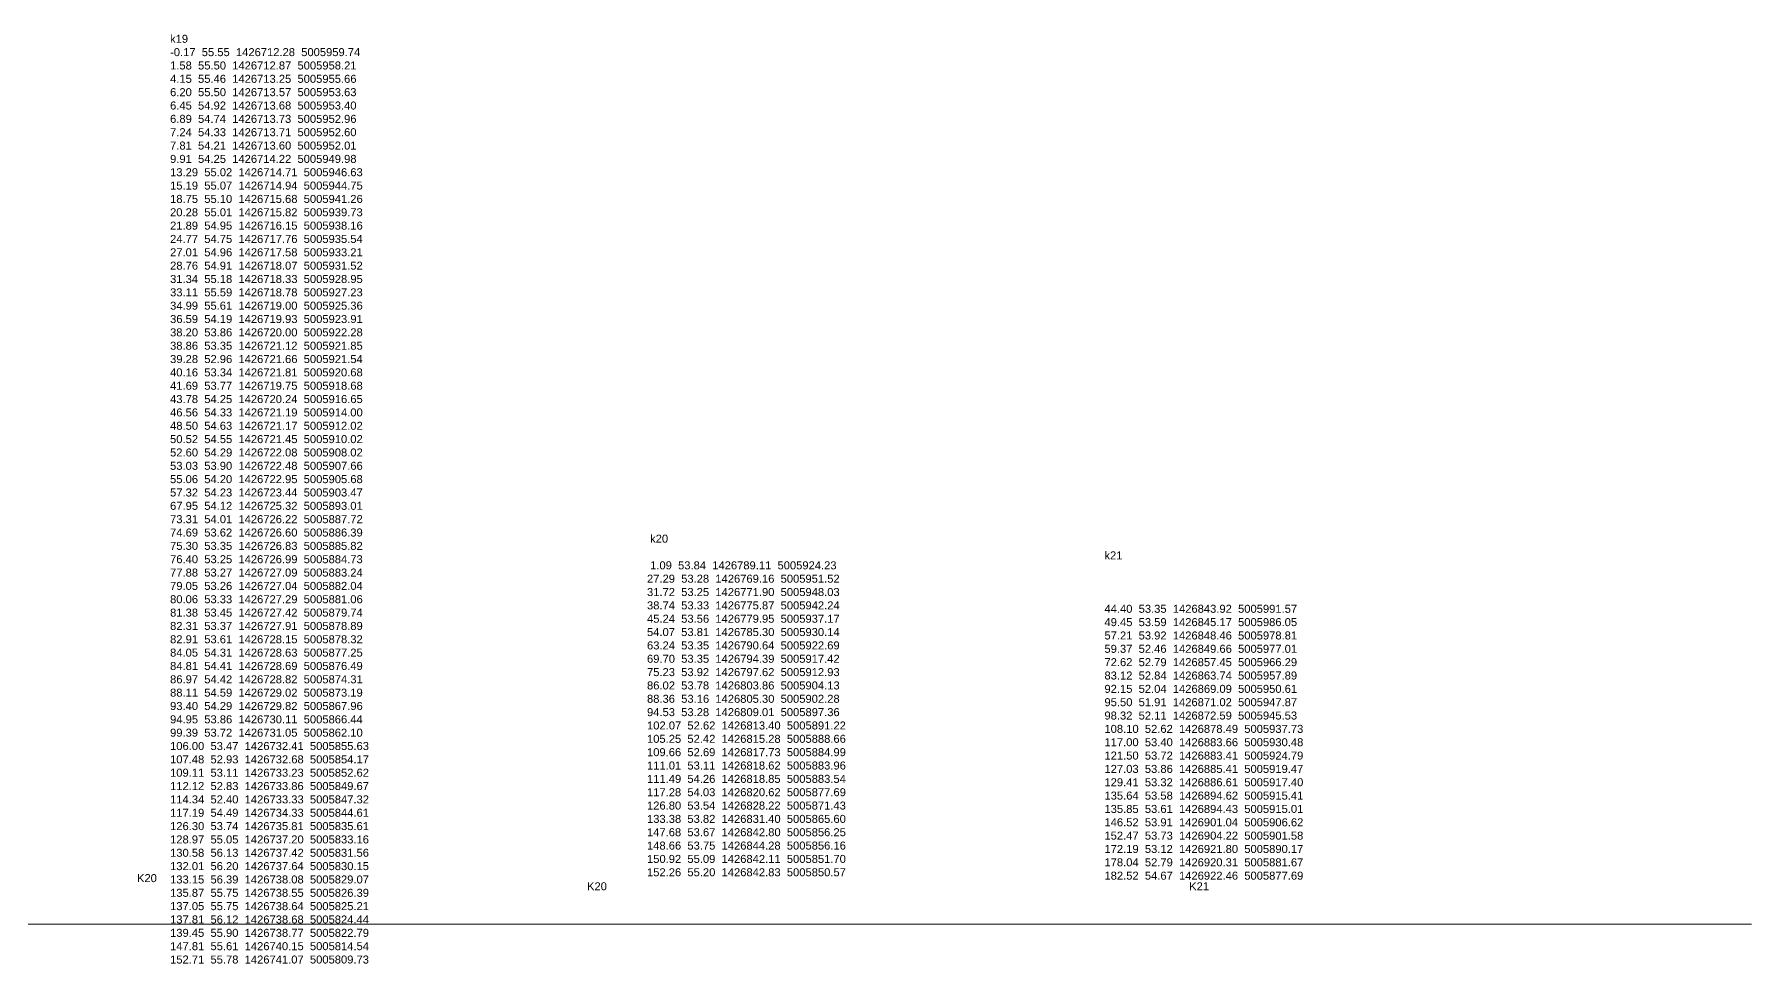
# Model space of a CAD drawing. Header units: millimetres. Extents: x -14020797 to 13046302109, y -19137686871 to 1424965380.
# Drawn here: x 1566453 to 6932249, y -78111 to 2824150 of the extents above; entities that cross this region are included whole.
import ezdxf

# ---------------------------------------------------------------- set-up
doc = ezdxf.new("R2010")
doc.units = ezdxf.units.MM
doc.layers.get('0').update_dxf_attribs({"lineweight": 0})
doc.styles.get("Standard").update_dxf_attribs({"font": 'arial.ttf'})

msp = doc.modelspace()

# ---------------------------------------------------------------- linework, layer by layer
at = {"color": 3}
msp.add_line((-14020796.985, 45000), (6932249.242, 45000), dxfattribs=at)

# ---------------------------------------------------------------- texts
at = {"char_height": 25000, "attachment_point": 1}
for s, insert, width in [('k19\\P-0.17  55.55  1426712.28  5005959.74  \\P1.58  55.50  1426712.87  5005958.21  \\P4.15  55.46  1426713.25  5005955.66  \\P6.20  55.50  1426713.57  5005953.63  \\P6.45  54.92  1426713.68  5005953.40  \\P6.89  54.74  1426713.73  5005952.96  \\P7.24  54.33  1426713.71  5005952.60  \\P7.81  54.21  1426713.60  5005952.01  \\P9.91  54.25  1426714.22  5005949.98  \\P13.29  55.02  1426714.71  5005946.63  \\P15.19  55.07  1426714.94  5005944.75  \\P18.75  55.10  1426715.68  5005941.26  \\P20.28  55.01  1426715.82  5005939.73  \\P21.89  54.95  1426716.15  5005938.16  \\P24.77  54.75  1426717.76  5005935.54  \\P27.01  54.96  1426717.58  5005933.21  \\P28.76  54.91  1426718.07  5005931.52  \\P31.34  55.18  1426718.33  5005928.95  \\P33.11  55.59  1426718.78  5005927.23  \\P34.99  55.61  1426719.00  5005925.36  \\P36.59  54.19  1426719.93  5005923.91  \\P38.20  53.86  1426720.00  5005922.28  \\P38.86  53.35  1426721.12  5005921.85  \\P39.28  52.96  1426721.66  5005921.54  \\P40.16  53.34  1426721.81  5005920.68  \\P41.69  53.77  1426719.75  5005918.68  \\P43.78  54.25  1426720.24  5005916.65  \\P46.56  54.33  1426721.19  5005914.00  \\P48.50  54.63  1426721.17  5005912.02  \\P50.52  54.55  1426721.45  5005910.02  \\P52.60  54.29  1426722.08  5005908.02  \\P53.03  53.90  1426722.48  5005907.66  \\P55.06  54.20  1426722.95  5005905.68  \\P57.32  54.23  1426723.44  5005903.47  \\P67.95  54.12  1426725.32  5005893.01  \\P73.31  54.01  1426726.22  5005887.72  \\P74.69  53.62  1426726.60  5005886.39  \\P75.30  53.35  1426726.83  5005885.82  \\P76.40  53.25  1426726.99  5005884.73  \\P77.88  53.27  1426727.09  5005883.24  \\P79.05  53.26  1426727.04  5005882.04  \\P80.06  53.33  1426727.29  5005881.06  \\P81.38  53.45  1426727.42  5005879.74  \\P82.31  53.37  1426727.91  5005878.89  \\P82.91  53.61  1426728.15  5005878.32  \\P84.05  54.31  1426728.63  5005877.25  \\P84.81  54.41  1426728.69  5005876.49  \\P86.97  54.42  1426728.82  5005874.31  \\P88.11  54.59  1426729.02  5005873.19  \\P93.40  54.29  1426729.82  5005867.96  \\P94.95  53.86  1426730.11  5005866.44  \\P99.39  53.72  1426731.05  5005862.10  \\P106.00  53.47  1426732.41  5005855.63  \\P107.48  52.93  1426732.68  5005854.17  \\P109.11  53.11  1426733.23  5005852.62  \\P112.12  52.83  1426733.86  5005849.67  \\P114.34  52.40  1426733.33  5005847.32  \\P117.19  54.49  1426734.33  5005844.61  \\P126.30  53.74  1426735.81  5005835.61  \\P128.97  55.05  1426737.20  5005833.16  \\P130.58  56.13  1426737.42  5005831.56  \\P132.01  56.20  1426737.64  5005830.15  \\P133.15  56.39  1426738.08  5005829.07  \\P135.87  55.75  1426738.55  5005826.39  \\P137.05  55.75  1426738.64  5005825.21  \\P137.81  56.12  1426738.68  5005824.44  \\P139.45  55.90  1426738.77  5005822.79  \\P147.81  55.61  1426740.15  5005814.54  \\P152.71  55.78  1426741.07  5005809.73  \\P', (1990566.131, 2822819.113), 647082.19645), (' k20\\P \\P 1.09  53.84  1426789.11  5005924.23\\P27.29  53.28  1426769.16  5005951.52\\P31.72  53.25  1426771.90  5005948.03\\P38.74  53.33  1426775.87  5005942.24\\P45.24  53.56  1426779.95  5005937.17\\P54.07  53.81  1426785.30  5005930.14\\P63.24  53.35  1426790.64  5005922.69\\P69.70  53.35  1426794.39  5005917.42\\P75.23  53.92  1426797.62  5005912.93\\P86.02  53.78  1426803.86  5005904.13\\P88.36  53.16  1426805.30  5005902.28\\P94.53  53.28  1426809.01  5005897.36\\P102.07  52.62  1426813.40  5005891.22\\P105.25  52.42  1426815.28  5005888.66\\P109.66  52.69  1426817.73  5005884.99\\P111.01  53.11  1426818.62  5005883.96\\P111.49  54.26  1426818.85  5005883.54\\P117.28  54.03  1426820.62  5005877.69\\P126.80  53.54  1426828.22  5005871.43\\P133.38  53.82  1426831.40  5005865.60\\P147.68  53.67  1426842.80  5005856.25\\P148.66  53.75  1426844.28  5005856.16\\P150.92  55.09  1426842.11  5005851.70\\P152.26  55.20  1426842.83  5005850.57\\P      \\P      ', (3480725.336, 1261649.973), 647082.19645), ('k21      \\P      \\P      \\P      \\P44.40  53.35  1426843.92  5005991.57\\P49.45  53.59  1426845.17  5005986.05\\P57.21  53.92  1426848.46  5005978.81\\P59.37  52.46  1426849.66  5005977.01\\P72.62  52.79  1426857.45  5005966.29\\P83.12  52.84  1426863.74  5005957.89\\P92.15  52.04  1426869.09  5005950.61\\P95.50  51.91  1426871.02  5005947.87\\P98.32  52.11  1426872.59  5005945.53\\P108.10  52.62  1426878.49  5005937.73\\P117.00  53.40  1426883.66  5005930.48\\P121.50  53.72  1426883.41  5005924.79\\P127.03  53.86  1426885.41  5005919.47\\P129.41  53.32  1426886.61  5005917.40\\P135.64  53.58  1426894.62  5005915.41\\P135.85  53.61  1426894.43  5005915.01\\P146.52  53.91  1426901.04  5005906.62\\P152.47  53.73  1426904.22  5005901.58\\P172.19  53.12  1426921.80  5005890.17\\P178.04  52.79  1426920.31  5005881.67\\P182.52  54.67  1426922.46  5005877.69\\P\\P \\P ', (4910041.704, 1209359.569), 646938.94952)]:
    msp.add_mtext(s, dxfattribs=dict(at, insert=insert, width=width))
for s, insert in [('K20', (1887127.2, 201503.302)), ('K20', (3293338.223, 175974.652)), ('K21', (5174770.374, 175974.652))]:
    msp.add_mtext_dynamic_manual_height_columns(s, width=97508.68034, gutter_width=25000, heights=[0], dxfattribs=dict(at, insert=insert))

doc.saveas('drawing.dxf')
